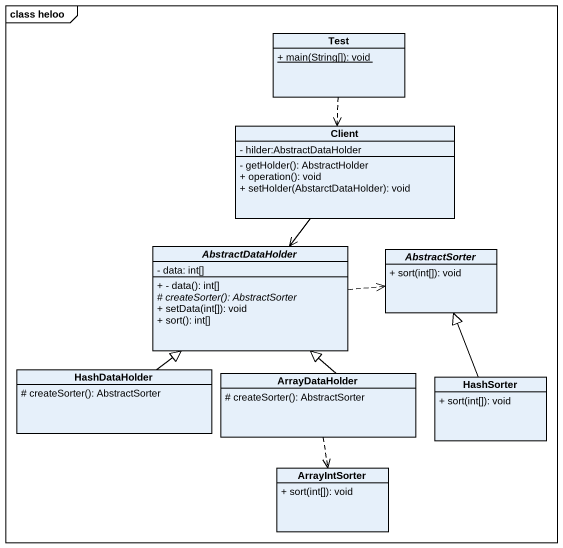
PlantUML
@startuml
mainframe class heloo
hide circle
hide empty members
skinparam classAttributeIconSize 0
class Test {
  {static} + main(String[]): void
}
class Client {
  - hilder:AbstractDataHolder
  - getHolder(): AbstractHolder
  + operation(): void
  + setHolder(AbstarctDataHolder): void
}
abstract class AbstractDataHolder {
  - data: int[]
  + - data(): int[]
  {abstract} # createSorter(): AbstractSorter
  + setData(int[]): void
  + sort(): int[]
}
abstract class AbstractSorter {
  + sort(int[]): void
}
class HashDataHolder {
  # createSorter(): AbstractSorter
}
class ArrayDataHolder {
  # createSorter(): AbstractSorter
}
class HashSorter {
  + sort(int[]): void
}
class ArrayIntSorter {
  + sort(int[]): void
}
Test ..> Client
Client --> AbstractDataHolder
AbstractDataHolder .right.> AbstractSorter
HashDataHolder -up-|> AbstractDataHolder
ArrayDataHolder -up-|> AbstractDataHolder
ArrayDataHolder ..> ArrayIntSorter
HashSorter -up-|> AbstractSorter
@enduml
